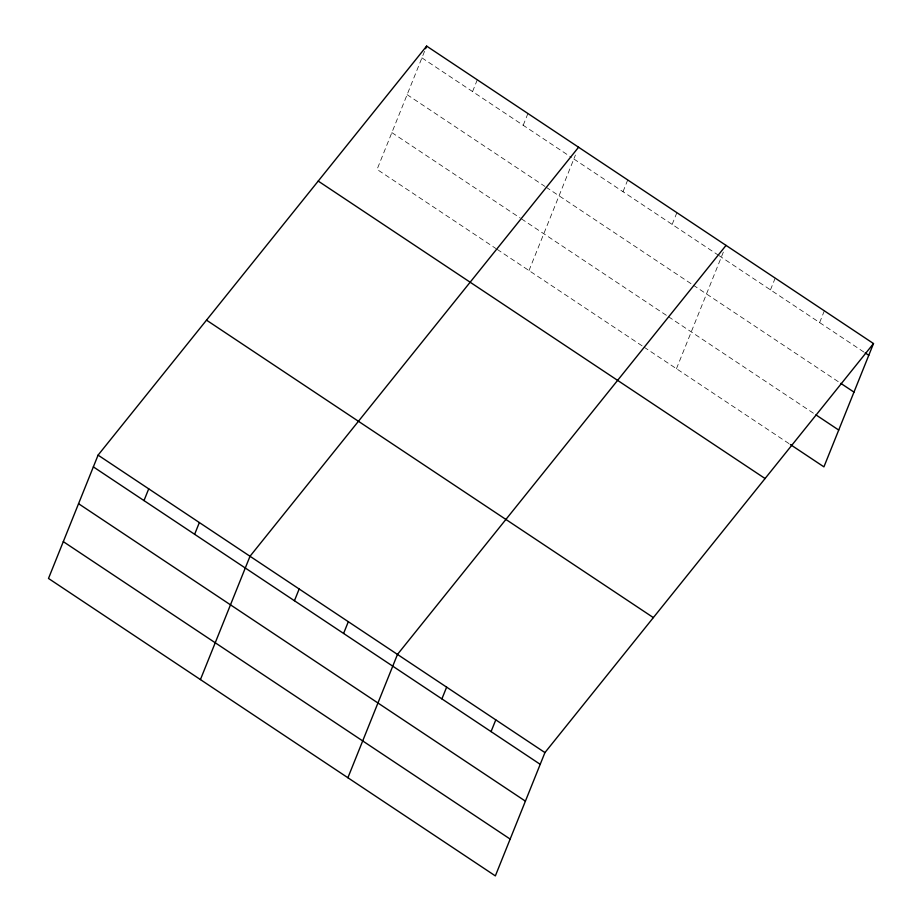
<?xml version="1.0" encoding="UTF-8"?>
<svg xmlns="http://www.w3.org/2000/svg" width="922" height="922" viewBox="0 0 922 922"><rect width="100%" height="100%" fill="white"/><g stroke="black" fill="none" stroke-linecap="round" stroke-linejoin="round"><path stroke-width="0.69" stroke-dasharray="4.61 3.46" d="M424.546 51.321L377.063 169.418L496.024 248.606M472.56 91.566L477.285 79.811M523.212 125.277L527.926 113.521M528.998 270.549L575.42 155.069M623.007 191.707L627.732 179.951M672.161 224.426L676.886 212.671M676.46 368.708L723.413 251.925M770.469 289.865L775.195 278.11M819.623 322.585L824.349 310.829M421.919 57.856L571.49 157.42M573.853 158.987L717.719 254.749M718.918 255.544L863.983 352.112M407.121 94.666L544.914 186.394M546.089 187.178L692.122 284.391M693.321 285.186L839.585 382.549M391.873 132.607L520.25 218.053M521.426 218.837L667.286 315.935M668.485 316.73L814.748 414.093M497.2 249.389L642.899 346.372M644.098 347.168L789.163 443.724"/><path stroke-width="1.38" d="M98.078 455.134L48.497 578.451L495.356 875.9L544.937 752.583L873.503 343.549L426.644 46.1L98.078 455.134L544.937 752.583M143.993 500.588L148.719 488.844M194.634 534.299L199.359 522.555M425.595 48.716L426.644 46.1M200.431 679.583L250.012 556.266L578.578 147.232M294.441 600.729L299.166 588.985M343.595 633.449L348.32 621.705M347.894 777.742L397.474 654.424L726.04 245.39M441.903 698.888L446.628 687.144M491.057 731.607L495.782 719.863M873.503 343.549L823.922 466.866L790.361 444.531M865.182 352.907L868.778 355.304M840.783 383.345L853.979 392.115M815.947 414.888L838.72 430.055M318.217 181.081L765.076 478.53M206.505 320.153L653.364 617.602M93.353 466.878L540.211 764.326M78.554 503.7L525.402 801.149M63.295 541.629L510.154 839.078"/></g></svg>
